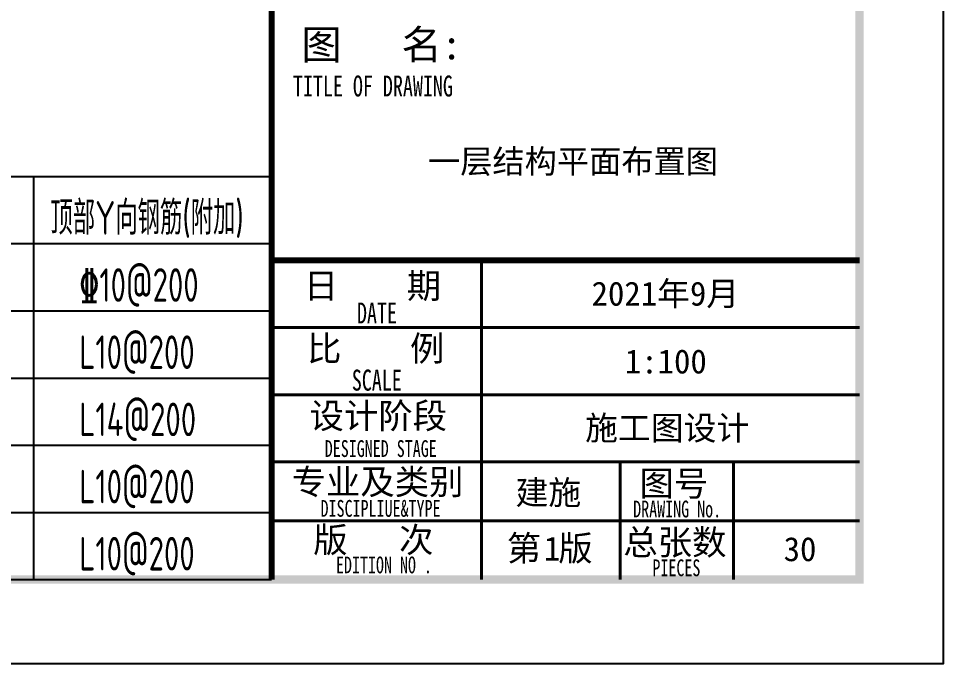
# Model space of a CAD drawing. Extents: x -1712635 to -854203, y -534641 to -21985.
# Drawn here: x -1402466 to -1391453, y -120393 to -112711 of the extents above; entities that cross this region are included whole.
import ezdxf

# ---------------------------------------------------------------- set-up
doc = ezdxf.new("R2010")
doc.units = 0
doc.header["$LTSCALE"] = 1000
doc.layers.get('0').update_dxf_attribs({"linetype": 'CONTINUOUS'})
for name, color, linetype in [('-TK', 7, 'CONTINUOUS'), ('S-B表格', 2, 'CONTINUOUS'), ('TAB', 7, 'CONTINUOUS'), ('图签文字', 4, 'CONTINUOUS')]:
    doc.layers.add(name, color=color, linetype=linetype)
for name, color, linetype, lineweight in [('可改文字', 6, 'CONTINUOUS', 18), ('图框', 9, 'CONTINUOUS', 18), ('图签', 147, 'CONTINUOUS', 18)]:
    doc.layers.add(name, color=color, linetype=linetype, lineweight=lineweight)
doc.styles.add('TSSD_REIN', font='tssdeng.shx', dxfattribs={"width": 0.7, "height": 300, "bigfont": 'tssdchn.shx'})
doc.styles.add('宋体', font='', dxfattribs={"height": 50})
doc.styles.add('建筑图签-1', font='simhei.ttf', dxfattribs={"width": 0.7})
doc.styles.get('宋体').set_extended_font_data('SimSun')

# ---------------------------------------------------------------- blocks, each defined once
blk = doc.blocks.new('A1')
blk.add_lwpolyline([(0, 59400), (0, 0), (84100, 0), (84100, 59400)], close=True)
at = {"const_width": 100}
blk.add_lwpolyline([(2500, 58400), (2500, 1000), (83100, 1000), (83100, 58400)], close=True, dxfattribs=at)
at = {"layer": '图框'}
for points, const_width in [([(76100, 999.9999999990687), (76100.00000000023, 58399.99999999977)], 70), ([(76100, 4800.332568871789), (83100, 4800.332568871789)], 70), ([(78600, 2400.332568871789), (78600, 4800.332568871789)], 35), ([(76100, 4000.332568871789), (83100, 4000.332568871789)], 35), ([(76100, 3200.332568871789), (83100, 3200.332568871789)], 35), ([(76100, 2400.332568871789), (83100, 2400.332568871789)], 35), ([(76100, 2400.332568871789), (82600, 2400.332568871789)], 35), ([(78600, 1000.332568871789), (78600, 2400.332568871789)], 35), ([(80250, 1000.332568871789), (80250, 2400.332568871789)], 35), ([(80250, 1000.332568871789), (80250, 2400.332568871789)], 35), ([(80250, 1000.332568871789), (80250, 2400.332568871789)], 35), ([(81600, 1000), (81600, 2400)], 35), ([(76100, 1700.332568871789), (80250, 1700.332568871789)], 35), ([(80250, 1700), (83100, 1700)], 35)]:
    blk.add_lwpolyline(points, dxfattribs=dict(at, const_width=const_width))
at = {"layer": '图框', "style": '建筑图签-1', "width": 0.7}
for s, height, p in [('TITLE OF DRAWING', 250, (76354.0135794637, 6752.519547988661)), ('DATE', 250, (77116.47694377147, 4049.189324795268)), ('SCALE', 250, (77055.1999168183, 3249.954083941877)), ('DESIGNED STAGE', 200, (76732.6169271107, 2459.850967020728)), ('DISCIPLIUE&TYPE', 200, (76682.86522821803, 1747.145682704635)), ('DRAWING No.', 200, (80405.04012139898, 1739.900667932816)), ('EDITION NO .', 200, (76866.49818487931, 1074.149596644565)), ('PIECES', 200, (80633.77137157135, 1039.900667932816))]:
    blk.add_text(s, height=height, dxfattribs=at).set_placement(p)
at = {"layer": '图签', "color": 2, "style": '宋体'}
for s, p in [('2021年9月', (79909.96935735457, 4261.734085629694)), ('1:100', (80306.40722145629, 3454.084357068874)), ('施工图设计', (79832.3318812307, 2661.734085629694)), ('建施', (79004.2477190533, 1892.806941476651)), ('1', (79343.34325382975, 1225.093291730387)), ('30', (82196.56455373124, 1219.048868883401))]:
    blk.add_text(s, height=286.6809903610374, dxfattribs=at).set_placement(p)
at = {"layer": '图签文字', "color": 7, "style": '建筑图签-1'}
for s, height, p in [('图   名:', 350, (76455.29167657532, 7195.163957316428)), ('日    期', 300, (76483.8728897731, 4348.805611236021)), ('比    例', 300, (76522.24391637184, 3601.598135617562)), ('设计阶段', 300, (76551.89060346317, 2799.701241515577)), ('专业及类别', 300, (76337.98902626347, 2013.121813423932)), ('图号', 300, (80480.8533436833, 1994.384476066567)), ('版   次 ', 300, (76596.01593021967, 1322.979001466185)), ('第 版', 300, (78900.77890664618, 1223.376312744804)), ('总张数', 300, (80287.79730191838, 1294.384476066567))]:
    blk.add_text(s, height=height, dxfattribs=at).set_placement(p)

msp = doc.modelspace()

# ---------------------------------------------------------------- linework, layer by layer
at = {"layer": 'TAB'}
for p, q in [((-1417124.214539069, -114592.7904348224), (-1399452.530780756, -114592.7904348224)), ((-1402288.372659913, -114592.7904348224), (-1402288.372659913, -119392.7904348224)), ((-1399452.530780756, -114592.7904348224), (-1399452.530780756, -119392.7904348224)), ((-1417124.214539069, -115392.7904348224), (-1399452.530780756, -115392.7904348224)), ((-1417124.214539069, -116192.7904348224), (-1399452.530780756, -116192.7904348224)), ((-1417124.214539069, -116992.7904348224), (-1399452.530780756, -116992.7904348224)), ((-1417124.214539069, -117792.7904348224), (-1399452.530780756, -117792.7904348224)), ((-1417124.214539069, -118592.7904348224), (-1399452.530780756, -118592.7904348224)), ((-1417124.214539069, -118592.7904348224), (-1399452.530780756, -118592.7904348224)), ((-1417124.214539069, -119392.7904348224), (-1399452.530780756, -119392.7904348224))]:
    msp.add_line(p, q, dxfattribs=at)

# ---------------------------------------------------------------- block references
at = {"layer": '-TK'}
msp.add_blockref('A1', (-1475552.530780756, -120392.7904348215), dxfattribs=at)

# ---------------------------------------------------------------- texts
at = {"layer": 'S-B表格', "style": 'TSSD_REIN', "width": 0.7}
for s, p in [('顶部Y向钢筋(附加)', (-1402085.673760769, -115285.333835737)), ('L14@200', (-1401742.952596748, -117685.333835737)), ('L10@200', (-1401742.952596748, -118485.333835737)), ('L10@200', (-1401742.952596748, -119285.333835737))]:
    msp.add_text(s, height=400, dxfattribs=at).set_placement(p)
at = {"layer": 'S-B表格', "color": 1, "style": 'TSSD_REIN', "width": 0.7}
for s, p in [('%%13210@200', (-1401742.952596748, -116085.333835737)), ('L10@200', (-1401742.952596748, -116885.333835737))]:
    msp.add_text(s, height=400, dxfattribs=at).set_placement(p)
at = {"layer": '可改文字', "color": 1, "style": '宋体'}
msp.add_text('一层结构平面布置图', height=281.2825275949368, dxfattribs=at).set_placement((-1397590.759389655, -114553.8722979464))

doc.saveas('drawing.dxf')
